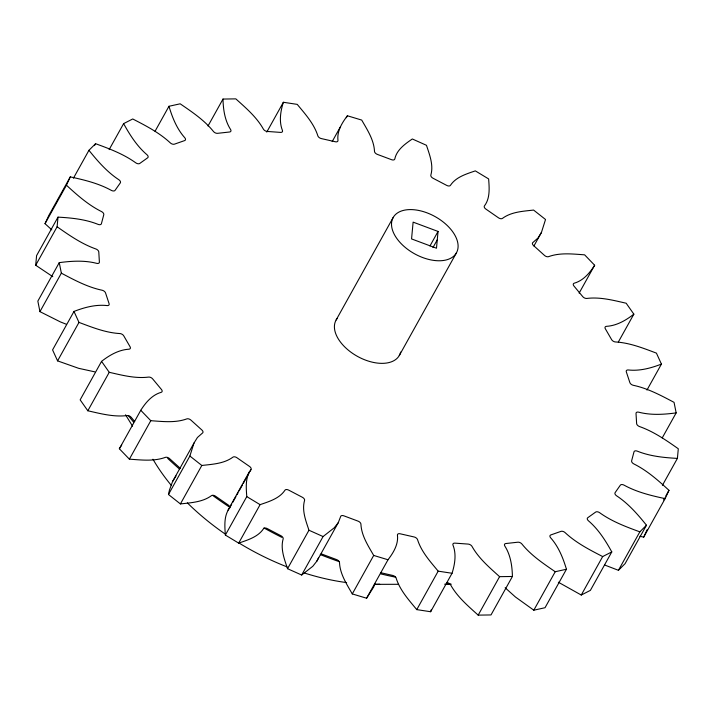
<?xml version="1.0" encoding="UTF-8"?>
<svg xmlns="http://www.w3.org/2000/svg" width="714" height="714" viewBox="0 0 714 714"><rect width="100%" height="100%" fill="white"/><g stroke="black" fill="none" stroke-linecap="round" stroke-linejoin="round"><path stroke-width="1.07" d="M52.8 276.684L35.7 265.233L36.593 255.603L58.004 217.136C71.525 217.877 85.341 219.26 98.005 224.339A3.32 1.946 29.1 0 0 101.424 223.643L103.762 214.798A3.32 1.946 29.1 0 0 101.397 211.514C88.277 204.954 77.148 195.083 66.438 185.203L70.284 176.893C84.314 179.91 98.55 183.355 111.214 190.308A3.32 1.946 29.1 0 0 115.106 190.308L120.273 182.945A3.32 1.946 29.1 0 0 118.703 179.633C107.002 171.913 97.675 161.15 88.938 150.315L95.569 143.692C109.447 148.744 123.558 154.054 135.624 162.73A3.32 1.946 29.1 0 0 139.819 163.408L147.593 157.848A3.32 1.946 29.1 0 0 146.897 154.67C136.981 146.183 129.868 134.937 123.62 123.62L132.742 118.97C145.87 125.744 159.302 132.652 170.191 142.791A3.32 1.946 29.1 0 0 174.502 144.139L184.533 140.622A3.32 1.946 29.1 0 0 184.73 137.695C176.849 128.832 172.324 117.515 168.968 106.279L180.187 103.807C192.012 111.937 204.284 120.113 213.379 131.385A3.32 1.946 29.1 0 0 217.618 133.322L229.471 132.01A3.32 1.946 29.1 0 0 230.568 129.475C224.83 120.505 223.214 109.528 223 99.059L235.825 98.871C245.884 107.948 256.594 117.042 263.314 128.993A3.32 1.946 29.1 0 0 267.304 131.447L280.459 132.393A3.32 1.946 29.1 0 0 282.405 130.359C278.862 121.362 280.531 111.232 283.36 102.272L297.229 104.378C305.146 113.963 313.981 123.665 317.81 135.722A3.32 1.946 29.1 0 0 321.371 138.587L335.259 141.747A3.32 1.946 29.1 0 0 337.963 140.301C336.856 131.197 342.077 122.71 347.406 115.775L361.712 120.077C367.255 129.752 373.94 139.846 374.493 151.279A3.32 1.946 29.1 0 0 377.465 154.429L391.477 159.668A3.32 1.946 29.1 0 0 394.815 158.874C396.752 149.806 405.106 143.907 412.335 138.98L426.463 145.299C429.551 154.697 433.701 165.077 430.872 174.992A3.32 1.946 29.1 0 0 433.13 178.295L446.661 185.372A3.32 1.946 29.1 0 0 450.489 185.265C455.969 177.001 466.394 173.966 475.319 170.878L488.635 178.928C489.295 187.862 490.241 198.278 484.494 205.819A3.32 1.946 29.1 0 0 485.939 209.122L498.39 217.743A3.32 1.946 29.1 0 0 502.549 218.323C511.367 211.826 523.059 211.273 533.59 210.068L545.532 219.501L541.417 232.496L533.929 245.964M35.7 265.233L57.111 226.766L58.004 217.136M438.048 231.443L436.486 248.231L411.559 238.922L413.12 222.134L438.048 231.443L429.971 245.955M662.422 485.324L677.407 458.397L678.3 448.767C666.18 440.243 653.747 431.604 639.682 426.615A3.32 1.946 29.1 0 1 636.62 423.5L636.022 413.558A3.32 1.946 29.1 0 1 638.825 412.21C650.989 415.352 663.815 414.548 676.158 412.888L674.052 402.357C661.11 395.511 647.91 388.398 633.461 385.337A3.32 1.946 29.1 0 1 629.837 382.517L626.339 371.923A3.32 1.946 29.1 0 1 628.391 369.968C639.673 371.209 650.981 368.138 661.423 364.095L656.425 353.127C643.26 348.182 629.81 342.8 615.629 341.97A3.32 1.946 29.1 0 1 611.595 339.587L605.347 328.788A3.32 1.946 29.1 0 1 606.57 326.325C616.744 325.7 625.991 320.309 633.854 314.151L626.169 303.227C613.38 300.326 600.162 296.81 586.962 298.425A3.32 1.946 29.1 0 1 582.695 296.569L573.967 286.046A3.32 1.946 29.1 0 1 574.306 283.172C583.329 280.611 589.809 272.9 594.646 265.242L584.623 254.836C572.735 254.023 560.142 252.453 548.709 256.603A3.32 1.946 29.1 0 1 544.407 255.353L533.581 245.571A3.32 1.946 29.1 0 1 533.01 242.412L537.981 238.039L541.417 232.496M677.407 458.397C663.886 457.656 650.07 456.273 637.406 451.194A3.32 1.946 29.1 0 0 633.987 451.891L631.649 460.726A3.32 1.946 29.1 0 0 634.014 464.011C647.134 470.571 658.263 480.442 668.973 490.322L665.127 498.631C651.097 495.623 636.861 492.169 624.197 485.217A3.32 1.946 29.1 0 0 620.305 485.225L615.147 492.589A3.32 1.946 29.1 0 0 616.709 495.891C628.409 503.62 637.745 514.375 646.473 525.218L639.842 531.841C625.964 526.789 611.862 521.479 599.787 512.804A3.32 1.946 29.1 0 0 595.592 512.125L587.818 517.677A3.32 1.946 29.1 0 0 588.514 520.863C598.43 529.351 605.543 540.587 611.791 551.913L602.67 556.563C589.541 549.789 576.109 542.881 565.229 532.733A3.32 1.946 29.1 0 0 560.909 531.394L550.887 534.911A3.32 1.946 29.1 0 0 550.681 537.829C558.562 546.701 563.087 558.018 566.443 569.254L555.224 571.727C543.399 563.587 531.127 555.421 522.032 544.148A3.32 1.946 29.1 0 0 517.793 542.212L505.94 543.524A3.32 1.946 29.1 0 0 504.843 546.058C510.581 555.028 512.197 566.006 512.411 576.475L499.586 576.662C489.527 567.585 478.826 558.491 472.097 546.54A3.32 1.946 29.1 0 0 468.116 544.086L454.952 543.14A3.32 1.946 29.1 0 0 453.006 545.175C456.549 554.171 454.88 564.301 452.051 573.262L438.182 571.155C430.265 561.57 421.43 551.868 417.601 539.811A3.32 1.946 29.1 0 0 414.04 536.946L400.152 533.786A3.32 1.946 29.1 0 0 397.448 535.232C398.555 544.327 393.334 552.823 388.005 559.758L373.699 555.447C368.156 545.782 361.471 535.687 360.927 524.246A3.32 1.946 29.1 0 0 357.946 521.095L343.934 515.865A3.32 1.946 29.1 0 0 340.596 516.659L338.284 522.648L316.873 561.115L312.812 566.273L301.665 575.02L287.537 568.701C284.449 559.303 280.299 548.923 283.128 539.008A3.32 1.946 29.1 0 0 280.87 535.705L267.339 528.628A3.32 1.946 29.1 0 0 263.511 528.735C258.031 536.999 247.606 540.034 238.681 543.122L225.365 535.072C224.705 526.138 223.759 515.722 229.506 508.181A3.32 1.946 29.1 0 0 228.061 504.878L215.61 496.257A3.32 1.946 29.1 0 0 211.451 495.677C202.633 502.174 190.941 502.727 180.41 503.932L168.468 494.499L169.423 490.134L172.583 481.504L193.994 443.028L197.43 437.495L202.401 433.112A3.32 1.946 29.1 0 0 201.83 429.962L191.004 420.18A3.32 1.946 29.1 0 0 186.702 418.931C175.269 423.072 162.676 421.51 150.788 420.698L140.765 410.291C145.602 402.634 152.082 394.922 161.105 392.352A3.32 1.946 29.1 0 0 161.444 389.478L152.716 378.964A3.32 1.946 29.1 0 0 148.45 377.099C135.249 378.723 122.032 375.198 109.242 372.306L101.558 361.373C109.42 355.224 118.667 349.833 128.841 349.208A3.32 1.946 29.1 0 0 130.064 346.745L123.817 335.946A3.32 1.946 29.1 0 0 119.782 333.554C105.601 332.733 92.151 327.342 78.986 322.398L73.988 311.438C84.43 307.386 95.738 304.325 107.02 305.565A3.32 1.946 29.1 0 0 109.072 303.611L105.574 293.017A3.32 1.946 29.1 0 0 101.95 290.196C87.51 287.135 74.301 280.022 61.359 273.167L59.253 262.645C71.596 260.985 84.422 260.182 96.586 263.323A3.32 1.946 29.1 0 0 99.389 261.967L98.791 252.033A3.32 1.946 29.1 0 0 95.73 248.918C81.664 243.92 69.231 235.29 57.111 226.766M168.468 494.499L189.879 456.032L193.994 443.028M380.874 572.744L392.629 575.413A3.32 1.946 29.1 0 1 396.19 578.278C400.018 590.335 408.854 600.037 416.771 609.622L430.64 611.728L431.301 609.631M374.796 583.695L373.779 586.837L366.594 598.225L352.288 593.923C346.745 584.248 340.06 574.154 339.507 562.721A3.32 1.946 29.1 0 0 336.535 559.571L322.523 554.332A3.32 1.946 29.1 0 0 320.961 553.993M189.879 456.032L201.821 465.466C212.353 464.261 224.044 463.707 232.862 457.201A3.32 1.946 29.1 0 1 237.021 457.79L249.472 466.412A3.32 1.946 29.1 0 1 250.917 469.705C245.17 477.255 246.116 487.662 246.776 496.605L225.365 535.072M51.801 229.854L45.027 223.678L48.873 215.369L70.284 176.893M639.887 536.303L643.716 537.106L647.134 529.717M316.873 561.115L318.631 557.616M45.027 223.678L66.438 185.203M73.417 178.205L88.938 150.315M94.498 145.611L95.569 143.692M109.162 149.583L123.62 123.62M59.253 262.645L37.842 301.112L39.948 311.643L60.404 321.916L66.509 324.334M39.948 311.643L61.359 273.167M155.045 131.287L168.968 106.279M73.988 311.438L52.577 349.905L57.575 360.873L78.647 368.317L94.757 371.842M57.575 360.873L78.986 322.398M208.015 125.985L223 99.059M101.558 361.373L80.146 399.849L87.831 410.773C100.62 413.674 113.838 417.19 127.038 415.575A3.32 1.946 29.1 0 1 131.305 417.431L134.66 421.474M87.831 410.773L109.242 372.306M266.768 132.09L283.36 102.272M180.419 468.429L169.593 458.647A3.32 1.946 29.1 0 0 165.291 457.397C153.858 461.547 141.265 459.977 129.377 459.164L119.354 448.758L140.765 410.291M129.377 459.164L150.788 420.698M332.188 141.586L340.221 127.163M346.335 117.703L347.406 115.775M180.41 503.932L201.821 465.466M227.989 510.162L249.4 471.695M229.506 508.181L231.648 504.334M232.719 502.406L235.932 496.641M237.003 494.713L238.074 492.794M239.145 490.866L242.358 485.101M243.42 483.173L246.633 477.407M247.704 475.479L248.775 473.56M249.846 471.633L250.917 469.705M336.133 319.979L393.236 217.395M238.681 543.122L260.092 504.655C269.017 501.567 279.442 498.533 284.922 490.259A3.32 1.946 29.1 0 1 288.751 490.152L302.281 497.239A3.32 1.946 29.1 0 1 304.539 500.532C301.71 510.456 305.86 520.836 308.957 530.234L323.076 536.553L334.223 527.807L338.284 522.648M432.961 247.579L437.271 239.833M399.278 355.545L456.371 252.961A36.236 21.25 29.1 0 0 418.208 210.344A36.236 21.25 29.1 0 0 399.831 242.233A36.236 21.25 29.1 0 0 456.371 252.961M287.537 568.701L308.957 530.234M301.665 575.02L323.076 536.553M352.288 593.923L373.699 555.447M366.594 598.225L388.005 559.758M579.125 293.133L594.646 265.242M416.771 609.622L438.182 571.155M430.64 611.728L452.051 573.262M618.324 342.042L633.854 314.151M446.696 582.553A3.32 1.946 29.1 0 1 450.686 585.007C457.406 596.958 468.116 606.052 478.175 615.129L499.586 576.662M512.411 576.475L491 614.941L478.175 615.129M646.964 390.067L661.423 364.095M505.146 587.765L515.41 596.975L533.813 610.193L555.224 571.727M566.443 569.254L545.032 607.721L533.813 610.193M662.235 437.896L676.158 412.888M558.357 582.222L581.258 595.03L602.67 556.563M611.791 551.913L590.38 590.38L581.258 595.03M604.535 564.97L618.431 570.308L639.842 531.841M646.473 525.218L625.062 563.685L618.431 570.308M663.618 499.943L664.689 498.024M665.76 496.096L668.973 490.322M643.716 537.106L665.127 498.631M172.583 481.504L176.019 475.961M119.354 448.758L121.683 445.09M398.251 584.302L375.064 584.347A180.267 105.699 29.1 0 0 379.696 584.213M444.626 584.213L451.257 584.204M246.776 496.605L260.092 504.655M125.548 414.807L132.545 426.151M400.634 352.073A36.236 21.25 29.1 0 1 358.49 356.938A36.236 21.25 29.1 0 1 337.178 318.453M346.638 582.588A180.267 105.699 29.1 0 1 304.708 573.11M286.912 566.827A180.267 105.699 29.1 0 1 238.913 542.952M224.794 533.76A180.267 105.699 29.1 0 1 187.354 502.87M171.119 485.154A180.267 105.699 29.1 0 1 152.957 459.227M449.874 583.936A294.4 172.627 29.1 0 1 447.723 583.838M395.717 577.207A294.4 172.627 29.1 0 1 380.91 573.931M338.998 561.579A294.4 172.627 29.1 0 1 320.274 554.591M281.718 537.312A294.4 172.627 29.1 0 1 263.966 527.976M228.748 506.61A294.4 172.627 29.1 0 1 213.209 495.837M179.303 468.902A294.4 172.627 29.1 0 1 167.692 458.379M133.625 422.161A294.4 172.627 29.1 0 1 128.6 415.932"/></g></svg>
